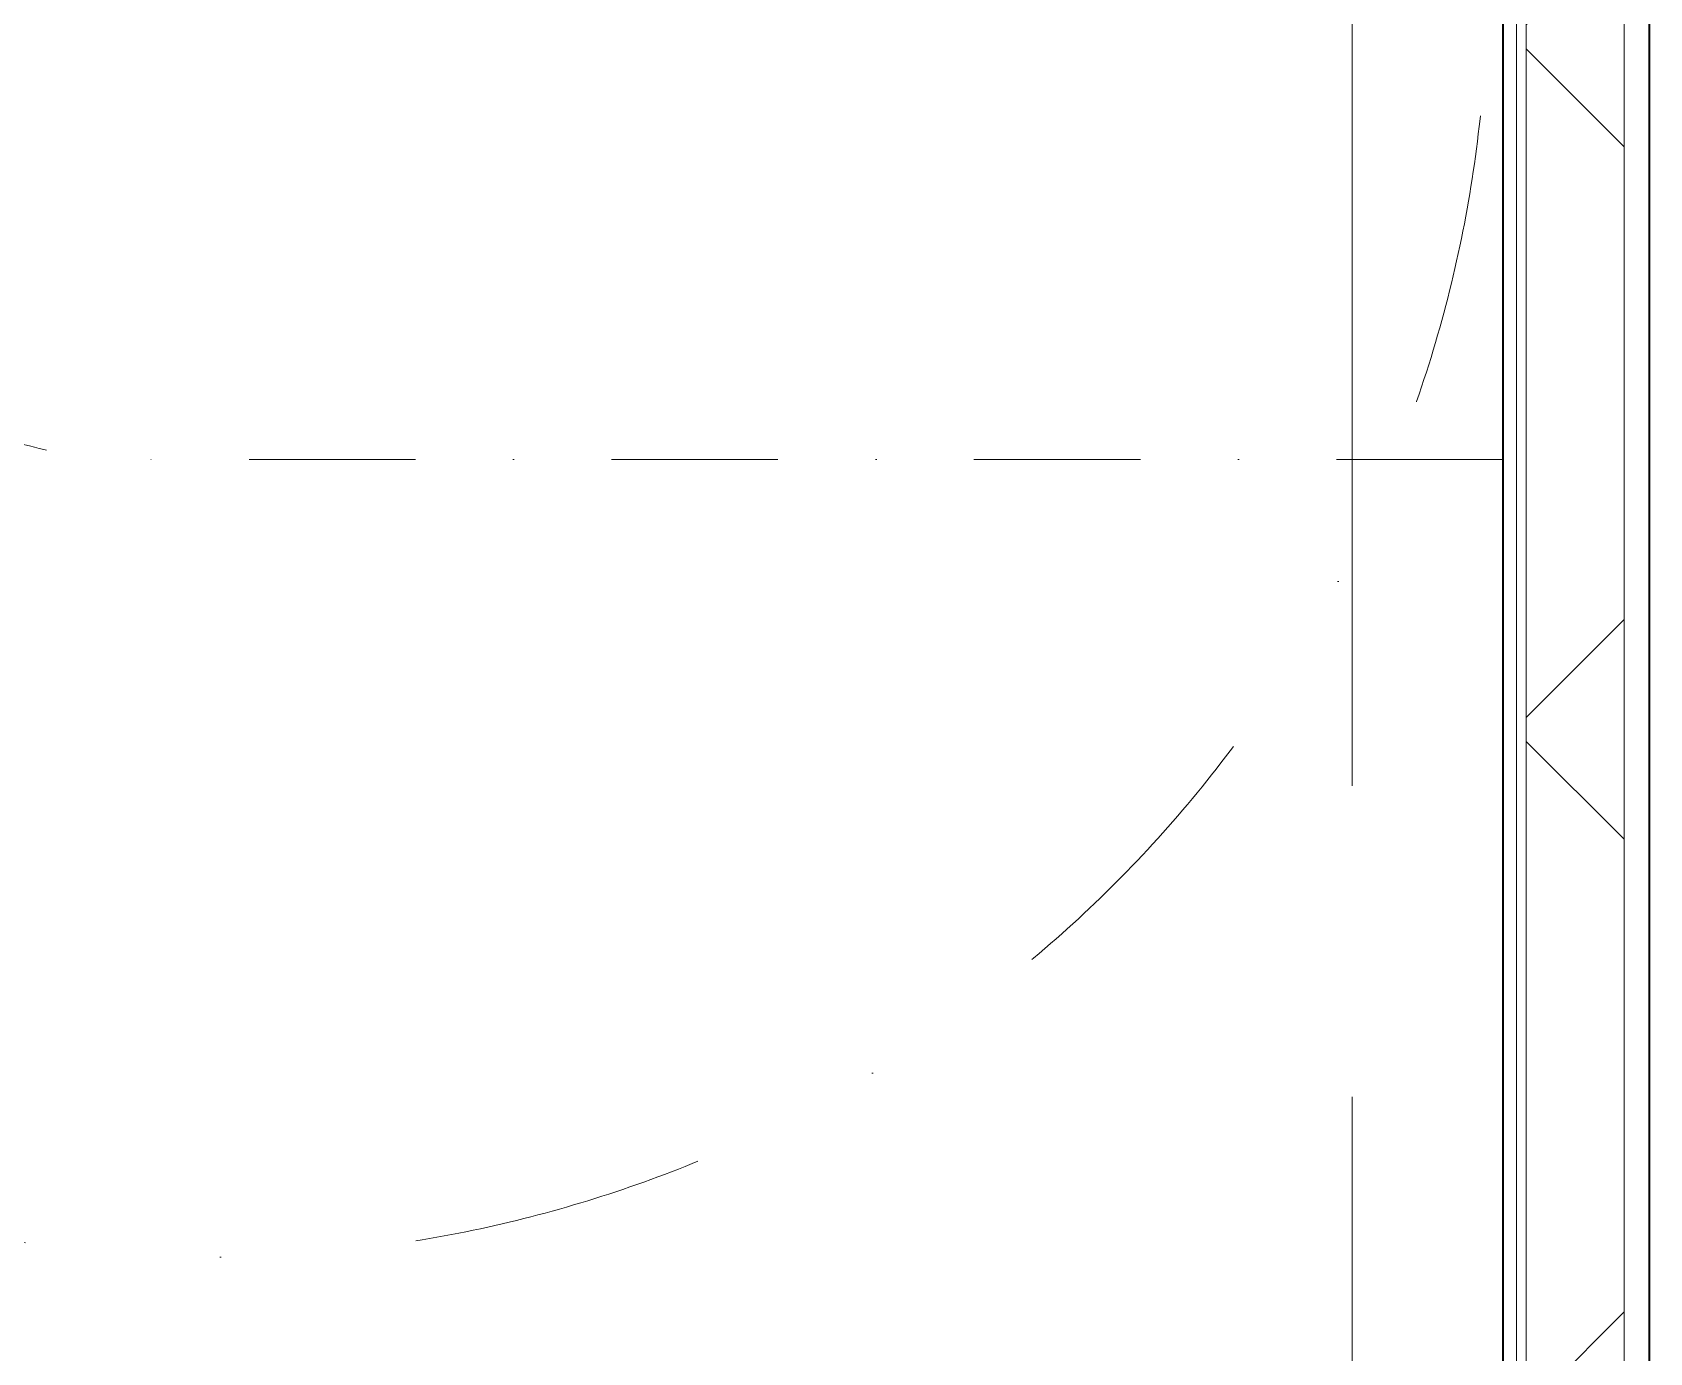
# Model space of a CAD drawing. Header units: millimetres. Extents: x -46592 to 140440, y -36427 to 76663.
# Drawn here: x 42200 to 43026, y 51831 to 52505 of the extents above; entities that cross this region are included whole.
import ezdxf

# ---------------------------------------------------------------- set-up
doc = ezdxf.new("R2010")
doc.units = ezdxf.units.MM
for name, pattern in [('Grid Line', [1111.25, 635, -158.75, 158.75, -158.75]), ('Pistekatko 3_2_mm', [350, 150, -100, 0, -100]), ('pistekatko tiheä_2_', [185, 85, -50, 0, -50])]:
    doc.linetypes.add(name, pattern=pattern)
for name, color, linetype, lineweight in [('AR-C_APUVIIVA-1', 1, 'Pistekatko 3_2_mm', 18), ('AR-C_APUVIIVA-2', 1, 'pistekatko tiheä_2_', 18), ('AR-Y_MODVIIVA-1', 8, 'Grid Line', 9), ('AR1311_VS', 2, 'Continuous', 18), ('AR1311_VS-1', 2, 'Continuous', 35), ('AR21_PUTKIOSA', 6, 'Continuous', 18)]:
    doc.layers.add(name, color=color, linetype=linetype, lineweight=lineweight)

# ---------------------------------------------------------------- blocks, each defined once
blk = doc.blocks.new('Shower_columns_15486 - Suihku-V80-04 2_ krs')
at = {"layer": 'AR-C_APUVIIVA-2'}
blk.add_line((450, -900), (-250, -900), dxfattribs=at)
blk.add_arc((-250, -700), 200, 180, 270, dxfattribs=at)

msp = doc.modelspace()

# ---------------------------------------------------------------- hatches: boundary and pattern name
at = {"layer": 'AR1311_VS'}
h = msp.add_hatch(dxfattribs=at)
h.set_pattern_fill('FP_1', color=256, style=0, pattern_type=2)
h.set_pattern_definition([(45, (0, 0), (-176.7767, 176.7767), []), (135, (0, 0), (-176.7767, -176.7767), [])])
h.paths.add_polyline_path([(43013.03, 51086.47), (43013.03, 53248.47), (42963.03, 53248.47), (42963.03, 51086.47)], flags=0)

# ---------------------------------------------------------------- linework, layer by layer
at = {"layer": 'AR-C_APUVIIVA-1'}
for start, end in [(90, 207.36583), (248.25387, 62.11928)]:
    msp.add_arc((42292.93, 52530.01), 650, start, end, dxfattribs=at)
at = {"layer": 'AR-Y_MODVIIVA-1'}
msp.add_line((42874.03, 32117.97), (42874.03, 59825.41), dxfattribs=at)
at = {"layer": 'AR1311_VS'}
for p, q in [((43013.03, 53248.47), (43013.03, 51036.47)), ((42963.03, 53198.47), (42963.03, 51086.47)), ((42958.03, 53193.47), (42958.03, 51091.47))]:
    msp.add_line(p, q, dxfattribs=at)
at = {"layer": 'AR1311_VS-1'}
for p, q in [((43026.03, 51023.47), (43026.03, 53263.47)), ((42951.03, 53186.47), (42951.03, 51098.47))]:
    msp.add_line(p, q, dxfattribs=at)

# ---------------------------------------------------------------- block references
at = {"layer": 'AR21_PUTKIOSA'}
msp.add_blockref('Shower_columns_15486 - Suihku-V80-04 2_ krs', (42501.03, 53187.07), dxfattribs=at)

doc.saveas('drawing.dxf')
